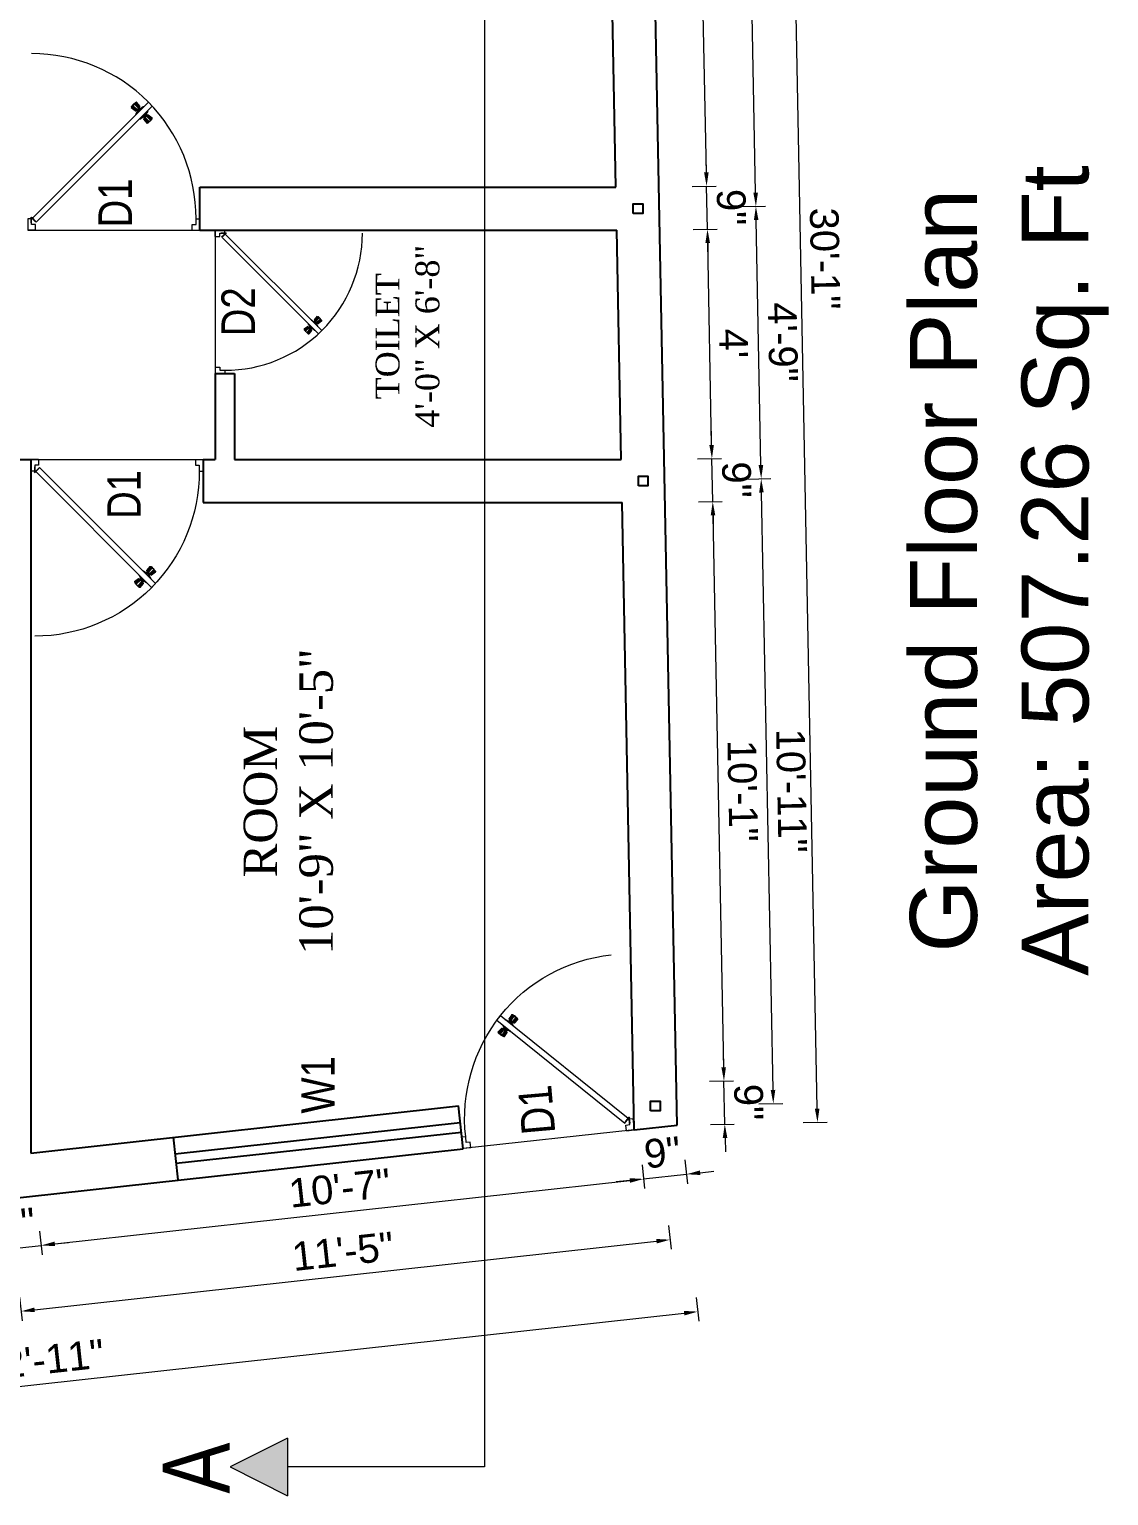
# Model space of a CAD drawing. Header units: inches. Extents: x 392906 to 410488, y -52747 to -40742.
# Drawn here: x 402423.7 to 402649.5, y -51109.1 to -50802.3 of the extents above; entities that cross this region are included whole.
import ezdxf

# ---------------------------------------------------------------- set-up
doc = ezdxf.new("R2010")
doc.units = ezdxf.units.IN
doc.header["$LTSCALE"] = 2
doc.header["$MEASUREMENT"] = 0
doc.header["$PDMODE"] = 34
doc.layers.get('0').update_dxf_attribs({"linetype": 'CONTINUOUS'})
doc.layers.get('DEFPOINTS').update_dxf_attribs({"color": 141, "linetype": 'CONTINUOUS'})
for name, color, linetype, lineweight in [('DOOR & WIN', 1, 'CONTINUOUS', 25), ('PUERTAS', 7, 'CONTINUOUS', 9), ('steps', 253, 'CONTINUOUS', 20)]:
    doc.layers.add(name, color=color, linetype=linetype, lineweight=lineweight)
doc.styles.add('Lettring Text', font='arial.ttf')
doc.styles.get("Standard").update_dxf_attribs({"font": 'ARIALN.TTF'})
doc.dimstyles.new('Copy of Standard', dxfattribs={"dimtxt": 6, "dimasz": 2.875, "dimexe": 2, "dimexo": 4, "dimgap": 2, "dimtad": 1, "dimdec": 0, "dimrnd": 1, "dimzin": 0, "dimdsep": 46, "dimlunit": 4, "dimtxsty": 'Lettring Text', "dimcen": 0.1, "dimclrd": 7, "dimclre": 7, "dimclrt": 7, "dimazin": 0, "dimtfac": 0.645, "dimtdec": 0, "dimtmove": 1, "dimatfit": 0, "dimfxl": 3, "dimfxlon": 1, "dimtfillclr": 256, "dimtolj": 1, "dimtzin": 0, "dimlwd": -1, "dimlwe": -1, "dimarcsym": 2})

# ---------------------------------------------------------------- blocks, each defined once
blk = doc.blocks.new('3ft')
at = {"layer": 'PUERTAS', "color": 6}
for p, q in [((1.01, 2.52), (25.23, 26.74)), ((26.05, 25.92), (1.77, 1.64)), ((26.05, 25.92), (25.23, 26.74)), ((0, 2.4), (0, 0)), ((0.72, 2.4), (0, 2.4)), ((1.6, 0), (0, 0)), ((0.72, 1.52), (0.72, 2.44)), ((0.8, 1.52), (0.72, 1.52)), ((0.8, 1.52), (0.8, 2.41)), ((0.8, 1.2), (0.8, 1.52)), ((1.6, 1.2), (0.8, 1.2)), ((1.57, 1.84), (0.94, 2.47)), ((1.63, 1.89), (0.97, 2.55)), ((1.63, 1.89), (1.57, 1.84)), ((1.77, 1.64), (1.57, 1.84)), ((1.6, 0), (1.6, 1.2)), ((34.4, 0), (34.4, 1.2)), ((34.4, 1.2), (35.2, 1.2)), ((34.4, 0), (36, 0)), ((35.2, 1.2), (35.2, 2.4)), ((35.2, 2.4), (36, 2.4)), ((36, 0), (36, 2.4))]:
    blk.add_line(p, q, dxfattribs=at)
at = {"layer": 'PUERTAS', "color": 8}
for p, q in [((22.57, 24.94), (21.65, 25.68)), ((22.63, 24.99), (21.69, 25.75)), ((22.74, 25.1), (21.84, 25.9)), ((22.13, 26.28), (21.98, 26.13)), ((22.88, 25.24), (22.01, 26.06)), ((22.13, 26.28), (22.27, 26.42)), ((22.29, 26.41), (22.27, 26.42)), ((23.16, 25.52), (22.34, 26.39)), ((23.3, 25.66), (22.5, 26.56)), ((23.41, 25.77), (22.65, 26.71)), ((22.69, 24.32), (23.02, 24.83)), ((23.46, 25.83), (22.72, 26.75)), ((22.95, 24.96), (22.84, 25.07)), ((22.98, 24.99), (22.86, 25.1)), ((23.03, 25.04), (22.91, 25.15)), ((22.91, 24.53), (23.1, 24.91)), ((23.11, 25.12), (22.99, 25.23)), ((23.13, 24.76), (23.18, 24.99)), ((23.28, 25.3), (23.17, 25.41)), ((23.36, 25.37), (23.25, 25.49)), ((23.31, 24.94), (23.28, 25.08)), ((23.41, 25.43), (23.3, 25.54)), ((23.46, 25.09), (23.32, 25.13)), ((23.44, 25.45), (23.33, 25.56)), ((23.64, 25.27), (23.41, 25.22)), ((23.87, 25.49), (23.49, 25.3)), ((24.08, 25.71), (23.57, 25.38)), ((24.8, 24.56), (24.61, 24.18)), ((25.02, 24.77), (24.68, 24.26)), ((23.63, 23.38), (24.14, 23.72)), ((23.84, 23.6), (24.22, 23.79)), ((24.07, 23.82), (24.3, 23.88)), ((24.25, 24), (24.39, 23.97)), ((24.25, 23.26), (24.99, 22.34)), ((24.27, 23.64), (24.38, 23.53)), ((24.3, 23.67), (24.41, 23.56)), ((24.3, 23.32), (25.06, 22.38)), ((24.35, 23.72), (24.46, 23.61)), ((24.4, 24.15), (24.43, 24.01)), ((24.41, 23.43), (25.2, 22.53)), ((24.43, 23.8), (24.54, 23.69)), ((24.58, 24.33), (24.52, 24.1)), ((24.55, 23.57), (25.37, 22.7)), ((24.6, 23.97), (24.72, 23.86)), ((24.68, 24.05), (24.79, 23.94)), ((24.73, 24.1), (24.85, 23.99)), ((24.76, 24.13), (24.87, 24.02)), ((24.83, 23.85), (25.7, 23.03)), ((24.97, 23.99), (25.87, 23.2)), ((25.08, 24.1), (26.02, 23.34)), ((25.14, 24.15), (26.06, 23.41)), ((25.58, 22.82), (25.43, 22.67)), ((25.58, 22.82), (25.73, 22.97)), ((25.72, 22.98), (25.73, 22.97)), ((0, 0), (36, 0))]:
    blk.add_line(p, q, dxfattribs=at)
at = {"layer": 'PUERTAS', "color": 1}
for p, q in [((21.67, 25.73), (22.17, 26.23)), ((22.49, 24.95), (21.67, 25.61)), ((21.7, 25.82), (22.14, 26.26)), ((21.73, 25.79), (21.7, 25.82)), ((22.58, 26.7), (22.14, 26.26)), ((22.67, 26.73), (22.17, 26.23)), ((22.61, 26.67), (22.58, 26.7)), ((22.6, 24.96), (23.02, 25.38)), ((22.61, 24.25), (22.92, 24.72)), ((22.7, 25.07), (22.71, 25.06)), ((23.45, 25.91), (22.79, 26.73)), ((22.82, 25.06), (23.08, 25.32)), ((22.94, 24.95), (22.83, 25.07)), ((22.92, 24.72), (22.92, 24.72)), ((22.93, 24.94), (23.19, 25.21)), ((22.93, 24.84), (22.93, 24.83)), ((23.44, 25.81), (23.02, 25.38)), ((23.34, 25.58), (23.08, 25.32)), ((23.46, 25.47), (23.19, 25.21)), ((23.33, 25.7), (23.34, 25.69)), ((23.45, 25.46), (23.33, 25.57)), ((23.57, 25.47), (23.57, 25.47)), ((24.15, 25.79), (23.68, 25.48)), ((23.68, 25.48), (23.68, 25.48)), ((24.27, 25.78), (24.26, 25.79)), ((25.1, 24.84), (24.79, 24.38)), ((25.09, 24.96), (25.1, 24.95)), ((22.62, 24.13), (22.61, 24.14)), ((23.44, 23.31), (23.45, 23.3)), ((23.56, 23.3), (24.03, 23.61)), ((24.03, 23.61), (24.03, 23.62)), ((24.14, 23.62), (24.14, 23.62)), ((24.25, 23.62), (24.51, 23.89)), ((24.26, 23.29), (24.69, 23.71)), ((24.26, 23.63), (24.37, 23.52)), ((24.26, 23.18), (24.92, 22.37)), ((24.37, 23.52), (24.63, 23.77)), ((24.37, 23.4), (24.37, 23.4)), ((24.78, 24.15), (24.51, 23.89)), ((24.89, 24.03), (24.63, 23.77)), ((25.11, 24.14), (24.69, 23.71)), ((24.77, 24.14), (24.88, 24.03)), ((24.79, 24.38), (24.78, 24.37)), ((24.78, 24.26), (24.78, 24.26)), ((25, 24.03), (25, 24.03)), ((25.04, 22.36), (25.54, 22.86)), ((25.1, 22.42), (25.13, 22.39)), ((25.13, 22.39), (25.57, 22.83)), ((25.22, 24.14), (26.03, 23.48)), ((26.04, 23.37), (25.54, 22.86)), ((26.01, 23.27), (25.57, 22.83)), ((25.98, 23.3), (26.01, 23.27))]:
    blk.add_line(p, q, dxfattribs=at)
at = {"layer": 'PUERTAS', "color": 2}
for p, q in [((21.99, 26.11), (21.98, 26.13)), ((25.42, 22.68), (25.43, 22.67))]:
    blk.add_line(p, q, dxfattribs=at)
at = {"layer": 'PUERTAS', "color": 6}
for radius in [0.155, 0.0752]:
    blk.add_circle((0.82, 2.56), radius, dxfattribs=at)
blk.add_arc((0.82, 2.56), 34.38, 359.7285, 90.0333, dxfattribs=at)
at = {"layer": 'PUERTAS', "color": 1}
for centre, start, end in [((22.54, 25.01), 231.0764, 315), ((22.73, 26.68), 38.9236, 135), ((22.77, 25.12), 225, 315), ((22.99, 24.89), 135, 219.7428), ((22.87, 24.78), 315, 39.7428), ((23.28, 25.63), 315, 45), ((23.39, 25.86), 315, 38.9236), ((23.51, 25.41), 50.2572, 135), ((23.62, 25.53), 230.2572, 315), ((24.2, 25.73), 45, 135), ((25.04, 24.89), 315, 45), ((22.67, 24.2), 135, 225), ((23.51, 23.36), 225, 315), ((24.09, 23.56), 50.2572, 135), ((24.2, 23.68), 230.2572, 315), ((24.32, 23.23), 135, 218.9236), ((24.42, 23.46), 135, 225), ((24.84, 24.31), 135, 219.7428), ((24.72, 24.21), 315, 39.7428), ((24.94, 23.98), 45, 135), ((24.98, 22.42), 218.9236, 315), ((25.17, 24.08), 51.0764, 135), ((25.98, 23.42), 315, 51.0764)]:
    blk.add_arc(centre, 0.08, start, end, dxfattribs=at)
blk = doc.blocks.new('*U199')
at = {"color": 3, "xscale": -1}
blk.add_blockref('3ft', (42, 0), dxfattribs=at)
blk = doc.blocks.new('2ft6in')
at = {"layer": 'PUERTAS', "color": 2}
for p, q in [((0.84, 2.1), (21.02, 22.28)), ((21.71, 21.6), (1.47, 1.37)), ((18.33, 21.76), (18.31, 21.77)), ((21.71, 21.6), (21.02, 22.28)), ((21.18, 18.9), (21.2, 18.89)), ((0, 2), (0, 0)), ((0.6, 2), (0, 2)), ((1.33, 0), (0, 0)), ((0.6, 1.26), (0.6, 2.04)), ((0.67, 1.26), (0.6, 1.26)), ((0.67, 1.26), (0.67, 2.01)), ((0.67, 1), (0.67, 1.26)), ((1.33, 1), (0.67, 1)), ((1.31, 1.53), (0.79, 2.06)), ((1.36, 1.58), (0.81, 2.12)), ((1.36, 1.58), (1.31, 1.53)), ((1.47, 1.37), (1.31, 1.53)), ((1.33, 0), (1.33, 1)), ((28.67, 0), (28.67, 1)), ((28.67, 1), (29.33, 1)), ((28.67, 0), (30, 0)), ((29.33, 1), (29.33, 2)), ((29.33, 2), (30, 2)), ((30, 0), (30, 2))]:
    blk.add_line(p, q, dxfattribs=at)
at = {"layer": 'PUERTAS', "color": 1}
for p, q in [((18.06, 21.44), (18.48, 21.86)), ((18.08, 21.51), (18.45, 21.88)), ((18.11, 21.49), (18.08, 21.51)), ((18.82, 22.25), (18.45, 21.88)), ((18.9, 22.28), (18.48, 21.86)), ((18.84, 22.23), (18.82, 22.25)), ((19.54, 21.59), (18.99, 22.27)), ((19.54, 21.5), (19.18, 21.15)), ((20.12, 21.49), (19.74, 21.24)), ((20.22, 21.48), (20.22, 21.49)), ((18.74, 20.79), (18.06, 21.34)), ((18.83, 20.8), (19.18, 21.15)), ((18.84, 20.21), (19.1, 20.6)), ((18.85, 20.11), (18.84, 20.12)), ((18.92, 20.89), (18.93, 20.88)), ((19.02, 20.88), (19.24, 21.1)), ((19.12, 20.8), (19.03, 20.89)), ((19.1, 20.7), (19.11, 20.69)), ((19.1, 20.6), (19.1, 20.6)), ((19.11, 20.79), (19.33, 21.01)), ((19.45, 21.31), (19.24, 21.1)), ((19.55, 21.22), (19.33, 21.01)), ((19.45, 21.41), (19.45, 21.41)), ((19.54, 21.22), (19.45, 21.31)), ((19.53, 19.43), (19.54, 19.42)), ((19.64, 21.23), (19.64, 21.23)), ((19.64, 19.42), (20.02, 19.67)), ((19.74, 21.24), (19.73, 21.23)), ((20.02, 19.67), (20.03, 19.68)), ((20.12, 19.68), (20.12, 19.68)), ((20.21, 19.69), (20.43, 19.9)), ((20.22, 19.41), (20.57, 19.76)), ((20.22, 19.69), (20.31, 19.6)), ((20.22, 19.32), (20.76, 18.64)), ((20.31, 19.6), (20.52, 19.81)), ((20.31, 19.5), (20.31, 19.5)), ((20.65, 20.12), (20.43, 19.9)), ((20.74, 20.03), (20.52, 19.81)), ((20.93, 20.11), (20.57, 19.76)), ((20.64, 20.11), (20.73, 20.02)), ((20.66, 20.31), (20.65, 20.31)), ((20.65, 20.21), (20.65, 20.22)), ((20.91, 20.7), (20.66, 20.31)), ((20.84, 20.02), (20.83, 20.03)), ((20.86, 18.63), (21.28, 19.05)), ((20.91, 20.8), (20.91, 20.79)), ((20.91, 18.68), (20.94, 18.66)), ((20.94, 18.66), (21.31, 19.03)), ((21.02, 20.12), (21.7, 19.57)), ((21.7, 19.47), (21.28, 19.05)), ((21.67, 19.4), (21.31, 19.03)), ((21.65, 19.42), (21.67, 19.4))]:
    blk.add_line(p, q, dxfattribs=at)
at = {"layer": 'PUERTAS', "color": 8}
for p, q in [((18.95, 20.92), (18.2, 21.58)), ((18.44, 21.9), (18.31, 21.77)), ((19.07, 21.03), (18.34, 21.72)), ((18.44, 21.9), (18.56, 22.02)), ((18.58, 22.01), (18.56, 22.02)), ((19.3, 21.26), (18.61, 22)), ((19.42, 21.38), (18.75, 22.14)), ((19.51, 21.48), (18.88, 22.26)), ((19.55, 21.53), (18.93, 22.3)), ((18.81, 20.78), (18.04, 21.4)), ((18.86, 20.83), (18.08, 21.46)), ((18.91, 20.27), (19.19, 20.69)), ((19.13, 20.8), (19.03, 20.9)), ((19.15, 20.82), (19.05, 20.92)), ((19.09, 20.44), (19.25, 20.76)), ((19.19, 20.87), (19.1, 20.96)), ((19.25, 20.93), (19.16, 21.02)), ((19.28, 20.63), (19.32, 20.83)), ((19.4, 21.08), (19.31, 21.17)), ((19.47, 21.15), (19.38, 21.24)), ((19.43, 20.78), (19.4, 20.9)), ((19.51, 21.19), (19.42, 21.28)), ((19.55, 20.91), (19.43, 20.94)), ((19.53, 21.21), (19.44, 21.3)), ((19.7, 21.06), (19.51, 21.01)), ((19.89, 21.24), (19.58, 21.08)), ((20.07, 21.42), (19.64, 21.15)), ((19.69, 19.49), (20.12, 19.76)), ((19.87, 19.67), (20.18, 19.83)), ((20.06, 19.85), (20.25, 19.9)), ((20.21, 20), (20.33, 19.97)), ((20.21, 19.38), (20.83, 18.61)), ((20.23, 19.7), (20.32, 19.61)), ((20.25, 19.72), (20.34, 19.63)), ((20.25, 19.43), (20.88, 18.65)), ((20.29, 19.76), (20.38, 19.67)), ((20.33, 20.13), (20.36, 20.01)), ((20.34, 19.53), (21, 18.77)), ((20.36, 19.83), (20.45, 19.74)), ((20.48, 20.28), (20.44, 20.08)), ((20.46, 19.64), (21.14, 18.91)), ((20.5, 19.98), (20.6, 19.89)), ((20.67, 20.47), (20.51, 20.15)), ((20.85, 20.64), (20.57, 20.22)), ((20.57, 20.04), (20.66, 19.95)), ((20.61, 20.09), (20.7, 19.99)), ((20.63, 20.11), (20.72, 20.01)), ((20.69, 19.87), (21.42, 19.19)), ((20.81, 19.99), (21.56, 19.33)), ((20.9, 20.08), (21.68, 19.45)), ((20.95, 20.13), (21.72, 19.51)), ((21.32, 19.01), (21.2, 18.89)), ((21.32, 19.01), (21.44, 19.14)), ((21.43, 19.15), (21.44, 19.14)), ((0, 0), (30, 0))]:
    blk.add_line(p, q, dxfattribs=at)
at = {"layer": 'PUERTAS', "color": 2}
for radius in [0.129, 0.0627]:
    blk.add_circle((0.68, 2.14), radius, dxfattribs=at)
at = {"layer": 'PUERTAS', "color": 8}
blk.add_arc((0.68, 2.14), 28.65, 359.7285, 90.0333, dxfattribs=at)
at = {"layer": 'PUERTAS', "color": 1}
for centre, start, end in [((18.94, 22.23), 38.9236, 135), ((19.49, 21.55), 315, 38.9236), ((20.17, 21.44), 45, 135), ((18.78, 20.84), 231.0764, 315), ((18.89, 20.16), 135, 225), ((18.97, 20.93), 225, 315), ((19.16, 20.74), 135, 219.7428), ((19.06, 20.65), 315, 39.7428), ((19.4, 21.36), 315, 45), ((19.59, 19.47), 225, 315), ((19.6, 21.18), 50.2572, 135), ((19.68, 21.28), 230.2572, 315), ((20.07, 19.63), 50.2572, 135), ((20.16, 19.73), 230.2572, 315), ((20.27, 19.36), 135, 218.9236), ((20.35, 19.55), 135, 225), ((20.7, 20.26), 135, 219.7428), ((20.6, 20.17), 315, 39.7428), ((20.78, 19.98), 45, 135), ((20.82, 18.68), 218.9236, 315), ((20.87, 20.75), 315, 45), ((20.98, 20.07), 51.0764, 135), ((21.65, 19.52), 315, 51.0764)]:
    blk.add_arc(centre, 0.0667, start, end, dxfattribs=at)
blk = doc.blocks.new('*U202')
at = {"color": 3}
blk.add_blockref('2ft6in', (0, 0), dxfattribs=at)
blk = doc.blocks.new('*D1177')
at = {"layer": 'DEFPOINTS', "color": 0, "ltscale": 0.5, "transparency": 16777216}
for p in [(402415.09, -51038.45), (402424.09, -51037.46), (402426.22, -51056.77)]:
    blk.add_point(p, dxfattribs=at)
at = {"layer": 'steps', "color": 7, "ltscale": 0.5, "transparency": 16777216}
for p, q in [((402416.89, -51054.78), (402417.44, -51059.75)), ((402425.89, -51053.79), (402426.44, -51058.76)), ((402417.22, -51057.77), (402426.22, -51056.77)), ((402429.08, -51056.46), (402431.93, -51056.14)), ((402414.36, -51058.08), (402411.5, -51058.4))]:
    blk.add_line(p, q, dxfattribs=at)
for points in [[(402414.31, -51057.6), (402414.41, -51058.56), (402417.22, -51057.77)], [(402429.02, -51055.98), (402429.13, -51056.93), (402426.22, -51056.77)]]:
    blk.add_solid(points, dxfattribs=at)
at = {"layer": 'steps', "color": 7, "ltscale": 0.5, "transparency": 16777216, "insert": (402421.16, -51052.24), "char_height": 6, "attachment_point": 5, "rotation": 6.296, "style": 'Lettring Text'}
blk.add_mtext('\\A1;9"', dxfattribs=at)
blk = doc.blocks.new('*D1178')
at = {"layer": 'DEFPOINTS', "color": 0, "ltscale": 0.5, "transparency": 16777216}
for p in [(402550.1, -51023.56), (402424.09, -51037.46), (402552.23, -51042.87)]:
    blk.add_point(p, dxfattribs=at)
at = {"layer": 'steps', "color": 7, "ltscale": 0.5, "transparency": 16777216}
for p, q in [((402551.9, -51039.89), (402552.45, -51044.86)), ((402429.08, -51056.46), (402549.37, -51043.18)), ((402425.89, -51053.79), (402426.44, -51058.76))]:
    blk.add_line(p, q, dxfattribs=at)
for points in [[(402549.32, -51042.71), (402549.42, -51043.66), (402552.23, -51042.87)], [(402429.02, -51055.98), (402429.13, -51056.93), (402426.22, -51056.77)]]:
    blk.add_solid(points, dxfattribs=at)
at = {"layer": 'steps', "color": 7, "ltscale": 0.5, "transparency": 16777216, "insert": (402488.67, -51044.79), "char_height": 6, "attachment_point": 5, "rotation": 6.296, "style": 'Lettring Text'}
blk.add_mtext('\\A1;10\'-7"', dxfattribs=at)
blk = doc.blocks.new('*D1179')
at = {"layer": 'DEFPOINTS', "color": 0, "ltscale": 0.5, "transparency": 16777216}
for p in [(402550.1, -51023.56), (402559.08, -51022.57), (402561.21, -51041.88)]:
    blk.add_point(p, dxfattribs=at)
at = {"layer": 'steps', "color": 7, "ltscale": 0.5, "transparency": 16777216}
for p, q in [((402560.88, -51038.9), (402561.43, -51043.87)), ((402551.9, -51039.89), (402552.45, -51044.86)), ((402552.23, -51042.87), (402561.21, -51041.88)), ((402564.07, -51041.56), (402566.93, -51041.25)), ((402549.37, -51043.18), (402546.51, -51043.5))]:
    blk.add_line(p, q, dxfattribs=at)
for points in [[(402564.02, -51041.09), (402564.12, -51042.04), (402561.21, -51041.88)], [(402549.32, -51042.71), (402549.42, -51043.66), (402552.23, -51042.87)]]:
    blk.add_solid(points, dxfattribs=at)
at = {"layer": 'steps', "color": 7, "ltscale": 0.5, "transparency": 16777216, "insert": (402556.17, -51037.34), "char_height": 6, "attachment_point": 5, "rotation": 6.296, "style": 'Lettring Text'}
blk.add_mtext('\\A1;9"', dxfattribs=at)
blk = doc.blocks.new('*D1181')
at = {"layer": 'DEFPOINTS', "color": 0, "ltscale": 0.5, "transparency": 16777216}
for p in [(402554.68, -51027.58), (402418.91, -51042.56), (402557.77, -51055.58)]:
    blk.add_point(p, dxfattribs=at)
at = {"layer": 'steps', "color": 7, "ltscale": 0.5, "transparency": 16777216}
for p, q in [((402557.44, -51052.6), (402557.99, -51057.57)), ((402424.86, -51070.25), (402554.91, -51055.9)), ((402421.67, -51067.58), (402422.22, -51072.55))]:
    blk.add_line(p, q, dxfattribs=at)
for points in [[(402554.86, -51055.42), (402554.96, -51056.37), (402557.77, -51055.58)], [(402424.8, -51069.77), (402424.91, -51070.72), (402422, -51070.56)]]:
    blk.add_solid(points, dxfattribs=at)
at = {"layer": 'steps', "color": 7, "ltscale": 0.5, "transparency": 16777216, "insert": (402489.33, -51058.04), "char_height": 6, "attachment_point": 5, "rotation": 6.296, "style": 'Lettring Text'}
blk.add_mtext('\\A1;11\'-5"', dxfattribs=at)
blk = doc.blocks.new('*D1182')
at = {"layer": 'DEFPOINTS', "color": 0, "ltscale": 0.5, "transparency": 16777216}
for p in [(402559.26, -51031.6), (402286.09, -51061.74), (402563.56, -51070.63)]:
    blk.add_point(p, dxfattribs=at)
at = {"layer": 'steps', "color": 7, "ltscale": 0.5, "transparency": 16777216}
for p, q in [((402563.23, -51067.64), (402563.78, -51072.61)), ((402293.25, -51100.45), (402560.7, -51070.94)), ((402290.06, -51097.78), (402290.61, -51102.75))]:
    blk.add_line(p, q, dxfattribs=at)
for points in [[(402560.65, -51070.47), (402560.76, -51071.42), (402563.56, -51070.63)], [(402293.2, -51099.97), (402293.3, -51100.93), (402290.39, -51100.77)]]:
    blk.add_solid(points, dxfattribs=at)
at = {"layer": 'steps', "color": 7, "ltscale": 0.5, "transparency": 16777216, "insert": (402426.43, -51080.71), "char_height": 6, "attachment_point": 5, "rotation": 6.296, "style": 'Lettring Text'}
blk.add_mtext('\\A1;22\'-11"', dxfattribs=at)
blk = doc.blocks.new('*D1183')
at = {"layer": 'DEFPOINTS', "color": 0, "ltscale": 0.5, "transparency": 16777216}
for p in [(402559.08, -51022.57), (402569.04, -51022.37), (402559.26, -51031.6)]:
    blk.add_point(p, dxfattribs=at)
at = {"layer": 'steps', "color": 7, "ltscale": 0.5, "transparency": 16777216}
for p, q in [((402568.98, -51019.5), (402568.93, -51016.63)), ((402566.04, -51022.43), (402571.04, -51022.34)), ((402569.21, -51031.41), (402569.04, -51022.37)), ((402566.21, -51031.47), (402571.21, -51031.37)), ((402569.27, -51034.28), (402569.33, -51037.16))]:
    blk.add_line(p, q, dxfattribs=at)
for points in [[(402569.46, -51019.49), (402568.5, -51019.51), (402569.04, -51022.37)], [(402569.75, -51034.27), (402568.79, -51034.29), (402569.21, -51031.41)]]:
    blk.add_solid(points, dxfattribs=at)
at = {"layer": 'steps', "color": 7, "ltscale": 0.5, "transparency": 16777216, "insert": (402574.19, -51026.79), "char_height": 6, "attachment_point": 5, "rotation": 271.1097, "style": 'Lettring Text'}
blk.add_mtext('\\A1;9"', dxfattribs=at)
blk = doc.blocks.new('*D1184')
at = {"layer": 'DEFPOINTS', "color": 0, "ltscale": 0.5, "transparency": 16777216}
for p in [(402556.73, -50901.36), (402566.69, -50901.16), (402559.08, -51022.57)]:
    blk.add_point(p, dxfattribs=at)
at = {"layer": 'steps', "color": 7, "ltscale": 0.5, "transparency": 16777216}
for p, q in [((402563.69, -50901.22), (402568.69, -50901.13)), ((402568.98, -51019.5), (402566.75, -50904.04)), ((402566.04, -51022.43), (402571.04, -51022.34))]:
    blk.add_line(p, q, dxfattribs=at)
for points in [[(402567.23, -50904.03), (402566.27, -50904.05), (402566.69, -50901.16)], [(402569.46, -51019.49), (402568.5, -51019.51), (402569.04, -51022.37)]]:
    blk.add_solid(points, dxfattribs=at)
at = {"layer": 'steps', "color": 7, "ltscale": 0.5, "transparency": 16777216, "insert": (402572.93, -50961.67), "char_height": 6, "attachment_point": 5, "rotation": 271.1097, "style": 'Lettring Text'}
blk.add_mtext('\\A1;10\'-1"', dxfattribs=at)
blk = doc.blocks.new('*D1185')
at = {"layer": 'DEFPOINTS', "color": 0, "ltscale": 0.5, "transparency": 16777216}
for p in [(402566.52, -50892.16), (402556.56, -50892.36), (402556.73, -50901.36)]:
    blk.add_point(p, dxfattribs=at)
at = {"layer": 'steps', "color": 7, "ltscale": 0.5, "transparency": 16777216}
for p, q in [((402566.46, -50889.29), (402566.41, -50886.42)), ((402563.52, -50892.22), (402568.52, -50892.13)), ((402566.69, -50901.16), (402566.52, -50892.16)), ((402563.69, -50901.22), (402568.69, -50901.13)), ((402566.75, -50904.04), (402566.8, -50906.91))]:
    blk.add_line(p, q, dxfattribs=at)
for points in [[(402566.94, -50889.28), (402565.98, -50889.3), (402566.52, -50892.16)], [(402567.23, -50904.03), (402566.27, -50904.05), (402566.69, -50901.16)]]:
    blk.add_solid(points, dxfattribs=at)
at = {"layer": 'steps', "color": 7, "ltscale": 0.5, "transparency": 16777216, "insert": (402571.67, -50896.57), "char_height": 6, "attachment_point": 5, "rotation": 271.1097, "style": 'Lettring Text'}
blk.add_mtext('\\A1;9"', dxfattribs=at)
blk = doc.blocks.new('*D1186')
at = {"layer": 'DEFPOINTS', "color": 0, "ltscale": 0.5, "transparency": 16777216}
for p in [(402555.63, -50844.36), (402565.59, -50844.16), (402556.56, -50892.36)]:
    blk.add_point(p, dxfattribs=at)
at = {"layer": 'steps', "color": 7, "ltscale": 0.5, "transparency": 16777216}
for p, q in [((402562.59, -50844.22), (402567.59, -50844.13)), ((402566.46, -50889.29), (402565.64, -50847.04)), ((402563.52, -50892.22), (402568.52, -50892.13))]:
    blk.add_line(p, q, dxfattribs=at)
for points in [[(402566.12, -50847.03), (402565.16, -50847.05), (402565.59, -50844.16)], [(402566.94, -50889.28), (402565.98, -50889.3), (402566.52, -50892.16)]]:
    blk.add_solid(points, dxfattribs=at)
at = {"layer": 'steps', "color": 7, "ltscale": 0.5, "transparency": 16777216, "insert": (402571.05, -50868.07), "char_height": 6, "attachment_point": 5, "rotation": 271.1097, "style": 'Lettring Text'}
blk.add_mtext("\\A1;4'", dxfattribs=at)
blk = doc.blocks.new('*D1187')
at = {"layer": 'DEFPOINTS', "color": 0, "ltscale": 0.5, "transparency": 16777216}
for p in [(402555.45, -50835.36), (402565.41, -50835.16), (402555.63, -50844.36)]:
    blk.add_point(p, dxfattribs=at)
at = {"layer": 'steps', "color": 7, "ltscale": 0.5, "transparency": 16777216}
for p, q in [((402565.36, -50832.29), (402565.3, -50829.42)), ((402562.41, -50835.22), (402567.41, -50835.13)), ((402565.59, -50844.16), (402565.41, -50835.16)), ((402562.59, -50844.22), (402567.59, -50844.13)), ((402565.64, -50847.04), (402565.7, -50849.91))]:
    blk.add_line(p, q, dxfattribs=at)
for points in [[(402565.84, -50832.28), (402564.88, -50832.3), (402565.41, -50835.16)], [(402566.12, -50847.03), (402565.16, -50847.05), (402565.59, -50844.16)]]:
    blk.add_solid(points, dxfattribs=at)
at = {"layer": 'steps', "color": 7, "ltscale": 0.5, "transparency": 16777216, "insert": (402570.56, -50839.57), "char_height": 6, "attachment_point": 5, "rotation": 271.1097, "style": 'Lettring Text'}
blk.add_mtext('\\A1;9"', dxfattribs=at)
blk = doc.blocks.new('*D1188')
at = {"layer": 'DEFPOINTS', "color": 0, "ltscale": 0.5, "transparency": 16777216}
for p in [(402552.43, -50679.36), (402562.39, -50679.16), (402555.45, -50835.36)]:
    blk.add_point(p, dxfattribs=at)
at = {"layer": 'steps', "color": 7, "ltscale": 0.5, "transparency": 16777216}
for p, q in [((402559.39, -50679.22), (402564.39, -50679.13)), ((402565.36, -50832.29), (402562.45, -50682.04)), ((402562.41, -50835.22), (402567.41, -50835.13))]:
    blk.add_line(p, q, dxfattribs=at)
for points in [[(402562.93, -50682.03), (402561.97, -50682.05), (402562.39, -50679.16)], [(402565.84, -50832.28), (402564.88, -50832.3), (402565.41, -50835.16)]]:
    blk.add_solid(points, dxfattribs=at)
at = {"layer": 'steps', "color": 7, "ltscale": 0.5, "transparency": 16777216, "insert": (402568.97, -50757.07), "char_height": 6, "attachment_point": 5, "rotation": 271.1097, "style": 'Lettring Text'}
blk.add_mtext("\\A1;13'", dxfattribs=at)
blk = doc.blocks.new('*D1190')
at = {"layer": 'DEFPOINTS', "color": 0, "ltscale": 0.5, "transparency": 16777216}
for p in [(402552.15, -50896.86), (402576.83, -50896.38), (402554.68, -51027.58)]:
    blk.add_point(p, dxfattribs=at)
at = {"layer": 'steps', "color": 7, "ltscale": 0.5, "transparency": 16777216}
for p, q in [((402573.83, -50896.44), (402578.83, -50896.34)), ((402579.3, -51024.23), (402576.88, -50899.25)), ((402576.36, -51027.16), (402581.36, -51027.06))]:
    blk.add_line(p, q, dxfattribs=at)
for points in [[(402577.36, -50899.24), (402576.4, -50899.26), (402576.83, -50896.38)], [(402579.78, -51024.22), (402578.82, -51024.24), (402579.36, -51027.1)]]:
    blk.add_solid(points, dxfattribs=at)
at = {"layer": 'steps', "color": 7, "ltscale": 0.5, "transparency": 16777216, "insert": (402583.16, -50961.64), "char_height": 6, "attachment_point": 5, "rotation": 271.1097, "style": 'Lettring Text'}
blk.add_mtext('\\A1;10\'-11"', dxfattribs=at)
blk = doc.blocks.new('*D1191')
at = {"layer": 'DEFPOINTS', "color": 0, "ltscale": 0.5, "transparency": 16777216}
for p in [(402551.04, -50839.86), (402575.72, -50839.38), (402552.15, -50896.86)]:
    blk.add_point(p, dxfattribs=at)
at = {"layer": 'steps', "color": 7, "ltscale": 0.5, "transparency": 16777216}
for p, q in [((402572.72, -50839.44), (402577.72, -50839.34)), ((402576.77, -50893.51), (402575.78, -50842.25)), ((402573.83, -50896.44), (402578.83, -50896.34))]:
    blk.add_line(p, q, dxfattribs=at)
for points in [[(402576.26, -50842.24), (402575.3, -50842.26), (402575.72, -50839.38)], [(402577.25, -50893.5), (402576.29, -50893.51), (402576.83, -50896.38)]]:
    blk.add_solid(points, dxfattribs=at)
at = {"layer": 'steps', "color": 7, "ltscale": 0.5, "transparency": 16777216, "insert": (402581.34, -50867.78), "char_height": 6, "attachment_point": 5, "rotation": 271.1097, "style": 'Lettring Text'}
blk.add_mtext('\\A1;4\'-9"', dxfattribs=at)
blk = doc.blocks.new('*D1192')
at = {"layer": 'DEFPOINTS', "color": 0, "ltscale": 0.5, "transparency": 16777216}
for p in [(402572.53, -50674.38), (402547.85, -50674.86), (402551.04, -50839.86)]:
    blk.add_point(p, dxfattribs=at)
at = {"layer": 'steps', "color": 7, "ltscale": 0.5, "transparency": 16777216}
for p, q in [((402569.53, -50674.44), (402574.53, -50674.34)), ((402575.67, -50836.51), (402572.58, -50677.25)), ((402572.72, -50839.44), (402577.72, -50839.34))]:
    blk.add_line(p, q, dxfattribs=at)
for points in [[(402573.06, -50677.24), (402572.1, -50677.26), (402572.53, -50674.38)], [(402576.15, -50836.5), (402575.19, -50836.51), (402575.72, -50839.38)]]:
    blk.add_solid(points, dxfattribs=at)
at = {"layer": 'steps', "color": 7, "ltscale": 0.5, "transparency": 16777216, "insert": (402579.19, -50756.78), "char_height": 6, "attachment_point": 5, "rotation": 271.1097, "style": 'Lettring Text'}
blk.add_mtext('\\A1;13\'-9"', dxfattribs=at)
blk = doc.blocks.new('*D1193')
at = {"layer": 'DEFPOINTS', "color": 0, "ltscale": 0.5, "transparency": 16777216}
for p in [(402552.26, -50670.36), (402581.6, -50669.79), (402559.26, -51031.6)]:
    blk.add_point(p, dxfattribs=at)
at = {"layer": 'steps', "color": 7, "ltscale": 0.5, "transparency": 16777216}
for p, q in [((402578.6, -50669.85), (402583.6, -50669.75)), ((402588.54, -51028.16), (402581.66, -50672.66)), ((402585.6, -51031.09), (402590.6, -51031))]:
    blk.add_line(p, q, dxfattribs=at)
for points in [[(402582.13, -50672.65), (402581.18, -50672.67), (402581.6, -50669.79)], [(402589.02, -51028.15), (402588.06, -51028.17), (402588.6, -51031.03)]]:
    blk.add_solid(points, dxfattribs=at)
at = {"layer": 'steps', "color": 7, "ltscale": 0.5, "transparency": 16777216, "insert": (402590.16, -50850.31), "char_height": 6, "attachment_point": 5, "rotation": 271.1097, "style": 'Lettring Text'}
blk.add_mtext('\\A1;30\'-1"', dxfattribs=at)

msp = doc.modelspace()

# ---------------------------------------------------------------- hatches: boundary and pattern name
at = {"linetype": 'ByBlock', "lineweight": 5}
msp.add_hatch(color=7, dxfattribs=at).paths.add_polyline_path([(402465.76, -51103.13), (402477.76, -51097.13), (402477.76, -51109.13)])

# ---------------------------------------------------------------- linework, layer by layer
at = {"color": 7, "linetype": 'ByBlock', "lineweight": 5}
for p, q in [((402518.93, -50608.81), (402518.93, -51103.13)), ((402477.76, -51097.13), (402465.76, -51103.13)), ((402477.76, -51097.13), (402477.76, -51109.13)), ((402465.76, -51103.13), (402477.76, -51109.13)), ((402518.93, -51103.13), (402477.76, -51103.13))]:
    msp.add_line(p, q, dxfattribs=at)
at = {"ltscale": 0.5}
for p, q in [((402559.26, -51031.6), (402552.26, -50670.36)), ((402546.45, -50835.36), (402543.43, -50679.36)), ((402459.41, -50835.36), (402546.45, -50835.36)), ((402459.41, -50844.36), (402459.41, -50835.36)), ((402459.41, -50844.36), (402546.63, -50844.36)), ((402547.56, -50892.36), (402546.63, -50844.36)), ((402462.63, -50874.34), (402462.63, -50892.36)), ((402462.63, -50874.34), (402466.63, -50874.34)), ((402466.63, -50874.34), (402466.63, -50892.36)), ((402415.09, -50892.36), (402424.09, -50892.36)), ((402424.09, -50892.36), (402424.09, -51037.46)), ((402460.09, -50892.36), (402462.63, -50892.36)), ((402460.09, -50892.36), (402460.09, -50901.36)), ((402466.63, -50892.36), (402547.56, -50892.36)), ((402460.09, -50901.36), (402547.73, -50901.36)), ((402550.27, -51032.59), (402547.73, -50901.36)), ((402424.09, -51037.46), (402513.51, -51027.59)), ((402514.49, -51036.54), (402513.51, -51027.59)), ((402454.25, -51037.61), (402513.89, -51031.07)), ((402454.47, -51039.59), (402514.11, -51033.06)), ((402550.27, -51032.59), (402559.26, -51031.6)), ((402454.85, -51043.07), (402453.87, -51034.13)), ((402286.09, -51061.74), (402514.49, -51036.54))]:
    msp.add_line(p, q, dxfattribs=at)
for points in [[(402550.04, -50840.86), (402550.04, -50838.86), (402552.04, -50838.86), (402552.04, -50840.86)], [(402551.15, -50897.86), (402551.15, -50895.86), (402553.15, -50895.86), (402553.15, -50897.86)], [(402553.68, -51028.58), (402553.68, -51026.58), (402555.68, -51026.58), (402555.68, -51028.58)]]:
    msp.add_lwpolyline(points, close=True, dxfattribs=at)

# ---------------------------------------------------------------- block references
at = {"layer": 'DOOR & WIN', "xscale": -1}
msp.add_blockref('*U199', (402465.41, -50844.36), dxfattribs=at)
at = {"layer": 'DOOR & WIN'}
for name, p, rotation in [('*U202', (402462.62, -50844.34), 270), ('*U199', (402466.09, -50892.36), 180), ('*U199', (402508.52, -51037.17), 6.249728134877422)]:
    msp.add_blockref(name, p, dxfattribs=dict(at, rotation=rotation))

# ---------------------------------------------------------------- texts
at = {"color": 7, "linetype": 'ByBlock', "lineweight": 5, "char_height": 14, "rotation": 90}
for s, insert, width, attachment_point in [('{\\fArial CE|b0|i0|c238|p34;Ground Floor Plan\\PArea: \\fArial CE|b0|i0|c0|p34;507.26\\fArial CE|b0|i0|c238|p34; Sq. Ft}', (402628.73, -50915.6), 235.547, 5), ('A', (402451.66, -51098.01), 26.5803, 3)]:
    msp.add_mtext(s, dxfattribs=dict(at, insert=insert, width=width, attachment_point=attachment_point))
at = {"layer": 'steps', "color": 7, "ltscale": 0.3, "char_height": 7}
for s, insert, attachment_point, rotation in [('{\\W1;D1}', (402438.2, -50838.68), 2, 90), ('D2', (402463.93, -50861.45), 2, 90), ('{\\W1;D1}', (402440.05, -50899.66), 2, 90), ('{\\W1;D1}', (402533.33, -51028.12), 8, 95.0252)]:
    msp.add_mtext_dynamic_manual_height_columns(s, width=18.6213, gutter_width=40, heights=[0], dxfattribs=dict(at, insert=insert, attachment_point=attachment_point, rotation=rotation))
at = {"layer": 'steps', "color": 7, "ltscale": 0.3, "rotation": 90}
for s, insert, char_height, width, attachment_point in [('{\\fTimes New Roman|b0|i0|c0|p18;TOILET\\P4\'-0" X 6\'-8"}', (402496.17, -50866.56), 5, 67.6616, 2), ('{\\fTimes New Roman|b0|i0|c0|p18;ROOM\\P10\'-9" X 10\'-5"}', (402468.56, -50963.91), 7, 67.6616, 2), ('W1', (402487.63, -51023.17), 7, 18.6213, 8)]:
    msp.add_mtext(s, dxfattribs=dict(at, insert=insert, char_height=char_height, width=width, attachment_point=attachment_point))

# ---------------------------------------------------------------- dimensions: what is measured, and where the dimension line sits
at = {"layer": 'steps', "ltscale": 0.5}
for p1, p2, distance, picture, middle in [((402559.26, -51031.6), (402552.26, -50670.36), -29.35, '*D1193', (402590.16, -50850.31)), ((402554.68, -51027.58), (402552.15, -50896.86), -24.69, '*D1190', (402583.16, -50961.64)), ((402286.09, -51061.74), (402559.26, -51031.6), -39.26, '*D1182', (402426.43, -51080.71))]:
    dim = msp.add_aligned_dim(p1=p1, p2=p2, distance=distance, dimstyle='Copy of Standard', dxfattribs=at)
    dim.commit()
    dim.dimension.update_dxf_attribs({"geometry": picture, "text_midpoint": middle})
for base, p1, p2, angle, picture, middle in [((402572.53, -50674.38), (402551.04, -50839.86), (402547.85, -50674.86), 271.1097, '*D1192', (402579.19, -50756.78)), ((402562.39, -50679.16), (402555.45, -50835.36), (402552.43, -50679.36), 271.1097, '*D1188', (402568.97, -50757.07)), ((402575.72, -50839.38), (402552.15, -50896.86), (402551.04, -50839.86), 271.1097, '*D1191', (402581.34, -50867.78)), ((402565.59, -50844.16), (402556.56, -50892.36), (402555.63, -50844.36), 271.1097, '*D1186', (402571.05, -50868.07)), ((402566.69, -50901.16), (402559.08, -51022.57), (402556.73, -50901.36), 271.1097, '*D1184', (402572.93, -50961.67)), ((402552.23, -51042.87), (402424.09, -51037.46), (402550.1, -51023.56), 186.296, '*D1178', (402488.67, -51044.79)), ((402557.77, -51055.58), (402418.91, -51042.56), (402554.68, -51027.58), 186.296, '*D1181', (402489.33, -51058.04))]:
    dim = msp.add_linear_dim(base=base, p1=p1, p2=p2, angle=angle, dimstyle='Copy of Standard', dxfattribs=at)
    dim.commit()
    dim.dimension.update_dxf_attribs({"geometry": picture, "text_midpoint": middle})
for base, p1, p2, angle, picture, middle, dimtype in [((402565.41, -50835.16), (402555.63, -50844.36), (402555.45, -50835.36), 271.1097, '*D1187', (402565.5, -50839.66), 160), ((402566.52, -50892.16), (402556.73, -50901.36), (402556.56, -50892.36), 271.1097, '*D1185', (402566.6, -50896.66), 160), ((402569.04, -51022.37), (402559.26, -51031.6), (402559.08, -51022.57), 91.1097, '*D1183', (402569.13, -51026.89), 161), ((402561.21, -51041.88), (402550.1, -51023.56), (402559.08, -51022.57), 186.296, '*D1179', (402556.72, -51042.37), 160), ((402426.22, -51056.77), (402415.09, -51038.45), (402424.09, -51037.46), 186.296, '*D1177', (402421.72, -51057.27), 160)]:
    dim = msp.add_linear_dim(base=base, p1=p1, p2=p2, angle=angle, dimstyle='Copy of Standard', dxfattribs=at)
    dim.commit()
    dim.dimension.update_dxf_attribs({"geometry": picture, "text_midpoint": middle, "dimtype": dimtype})

doc.saveas('drawing.dxf')
